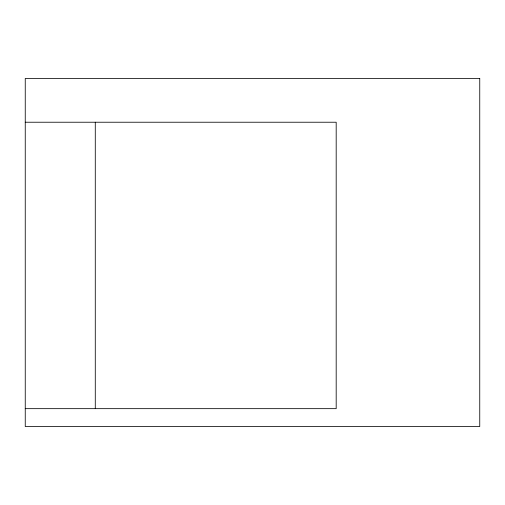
<?xml version="1.0" encoding="UTF-8"?>
<svg xmlns="http://www.w3.org/2000/svg" width="505" height="505" viewBox="0 0 505 505"><rect width="100%" height="100%" fill="white"/><g stroke="black" fill="none" stroke-linecap="round" stroke-linejoin="round"><path stroke-width="0.76" d="M25.25 122.229L336.185 122.229L336.185 408.659L25.25 408.659M95.281 122.229L95.281 408.659M479.75 78.471L25.25 78.471L25.25 426.529L479.75 426.529L479.75 78.471"/></g></svg>
